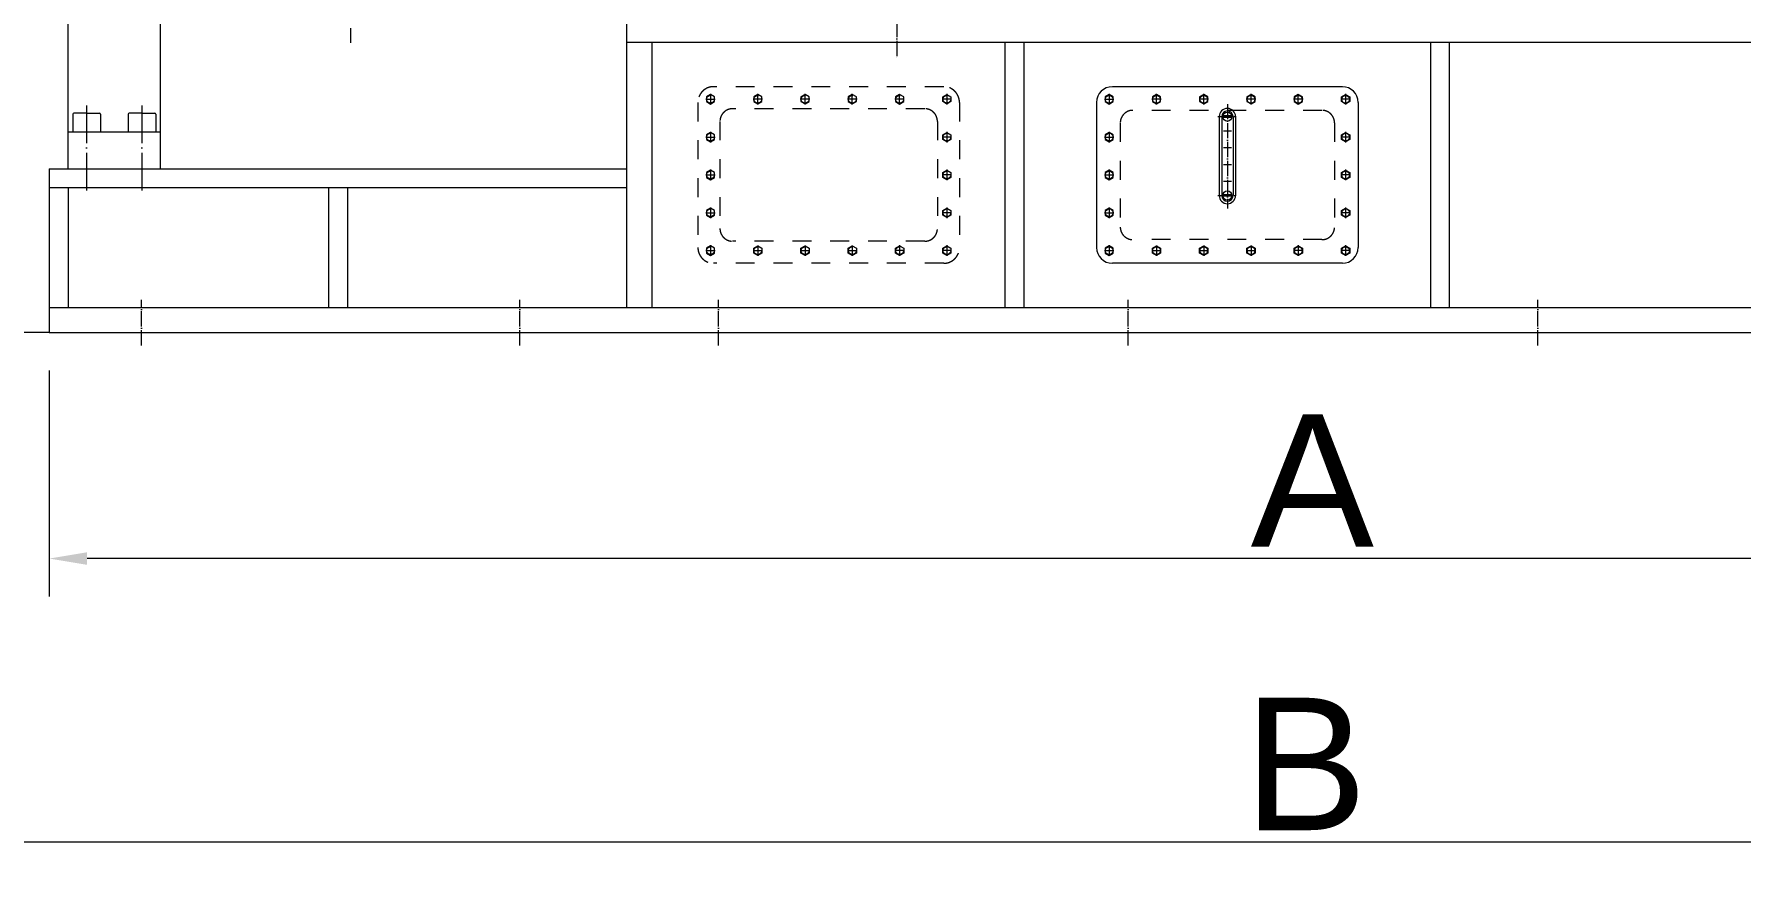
# Model space of a CAD drawing. Header units: millimetres. Extents: x -186 to 966092, y 1050 to 737262.
# Drawn here: x 760856 to 829629, y 308589 to 342651 of the extents above; entities that cross this region are included whole.
import ezdxf

# ---------------------------------------------------------------- set-up
doc = ezdxf.new("R2010")
doc.units = ezdxf.units.MM
doc.header["$LTSCALE"] = 25.4
for name, pattern in [('ACAD_ISO04W100', [30, 24, -3, 0, -3]), ('CENTER', [50.8, 31.75, -6.35, 6.35, -6.35]), ('EB_DASH', [6, 3, -3])]:
    doc.linetypes.add(name, pattern=pattern)
doc.layers.get('Defpoints').update_dxf_attribs({"lineweight": 5})
doc.layers.add('CAXA1', color=5, linetype='CENTER', lineweight=5)
doc.styles.add('Roman', font='arial.ttf')
doc.styles.get("Standard").update_dxf_attribs({"font": 'arial.ttf'})
doc.dimstyles.new('ISO-25', dxfattribs={"dimscale": 30, "dimtxt": 38.1, "dimasz": 38.1, "dimexe": 50.8, "dimexo": 50.8, "dimgap": 15.875, "dimtad": 1, "dimtih": 1, "dimtoh": 1, "dimdec": 1, "dimlfac": 0.03937, "dimdsep": 46, "dimtxsty": 'Standard', "dimcen": 63.5, "dimclrd": 7, "dimclre": 7, "dimclrt": 7, "dimadec": 0, "dimazin": 0, "dimtfac": 1, "dimtdec": 1, "dimtmove": 0, "dimatfit": 3, "dimfxl": 25.4, "dimlwd": 5, "dimlwe": 5, "dimarcsym": 0})

# ---------------------------------------------------------------- blocks, each defined once
blk = doc.blocks.new('*D245')
at = {"color": 7, "linetype": 'Continuous', "lineweight": 5, "transparency": 16777216}
for p, q in [((761466, 329105), (761466, 320006)), ((890628, 329105), (890628, 320006)), ((889104, 321530), (762990, 321530))]:
    blk.add_line(p, q, dxfattribs=at)
at = {"color": 7, "transparency": 16777216}
for points in [[(762990, 321784), (762990, 321276), (761466, 321530)], [(889104, 321784), (889104, 321276), (890628, 321530)]]:
    blk.add_solid(points, dxfattribs=at)
at = {"layer": 'Defpoints', "color": 0, "transparency": 16777216}
for p in [(761466, 330629), (890628, 330629), (761466, 321530)]:
    blk.add_point(p, dxfattribs=at)
at = {"color": 7, "lineweight": 5, "transparency": 16777216, "insert": (812360, 324673), "char_height": 5334, "attachment_point": 5, "style": 'Roman'}
blk.add_mtext('A', dxfattribs=at)
blk = doc.blocks.new('*D253')
at = {"color": 7, "linetype": 'Continuous', "lineweight": 5, "transparency": 16777216}
for p, q in [((683034, 338272), (683034, 308589)), ((896978, 329276), (896978, 308589)), ((895454, 310113), (684558, 310113))]:
    blk.add_line(p, q, dxfattribs=at)
at = {"color": 7, "transparency": 16777216}
for points in [[(684558, 310367), (684558, 309859), (683034, 310113)], [(895454, 310367), (895454, 309859), (896978, 310113)]]:
    blk.add_solid(points, dxfattribs=at)
at = {"layer": 'Defpoints', "color": 0, "transparency": 16777216}
for p in [(683034, 339796), (896978, 330800), (683034, 310113)]:
    blk.add_point(p, dxfattribs=at)
at = {"color": 7, "lineweight": 5, "transparency": 16777216, "insert": (812088, 313257), "char_height": 5334, "attachment_point": 5, "style": 'Roman'}
blk.add_mtext('B', dxfattribs=at)

msp = doc.modelspace()

# ---------------------------------------------------------------- linework, layer by layer
at = {"color": 7, "lineweight": 5}
for p, q in [((762227.52, 337232.7), (762227.52, 351676.81)), ((765946.08, 337232.7), (765946.08, 351676.81)), ((784743.4, 331644.7), (784743.4, 343328.7)), ((889611.83, 342312.7), (784743.4, 342312.7)), ((785759.4, 331644.7), (785759.4, 342312.7)), ((799985.33, 331644.7), (799985.33, 342312.7)), ((800747.33, 331644.7), (800747.33, 342312.7)), ((817129.61, 331644.7), (817129.61, 342312.7)), ((817891.61, 331644.7), (817891.61, 342312.7)), ((813573.97, 340534.7), (804302.97, 340534.7)), ((803667.97, 339899.7), (803667.97, 334057.7)), ((814208.97, 339899.7), (814208.97, 334057.7)), ((762413.45, 339426.65), (762413.45, 338720.12)), ((762971.24, 339463.83), (762450.64, 339463.83)), ((762971.24, 339463.83), (763491.83, 339463.83)), ((763529.02, 339426.65), (763529.02, 338720.12)), ((764644.59, 339426.65), (764644.59, 338720.12)), ((765202.37, 339463.83), (764681.77, 339463.83)), ((765202.37, 339463.83), (765722.97, 339463.83)), ((765760.16, 339426.65), (765760.16, 338720.12)), ((808608.27, 339328.08), (808608.27, 336153.08)), ((808707.98, 339328.08), (808707.98, 336153.08)), ((809119.95, 339358.24), (808756.98, 339358.24)), ((809119.95, 339297.91), (808756.98, 339297.91)), ((809168.96, 339328.08), (809168.96, 336153.08)), ((809268.67, 339328.08), (809268.67, 336153.08)), ((762227.52, 338720.12), (765946.08, 338720.12)), ((808776.53, 338756.58), (809100.41, 338756.58)), ((808776.53, 338079.24), (809100.41, 338079.24)), ((761465.52, 337232.7), (784743.4, 337232.7)), ((761465.52, 337232.7), (761465.52, 330628.7)), ((762227.52, 337232.7), (765946.08, 337232.7)), ((808776.53, 337401.91), (809100.41, 337401.91)), ((761465.52, 336470.7), (784743.4, 336470.7)), ((762227.52, 336470.7), (762227.52, 331644.7)), ((772723.46, 336470.7), (772723.46, 331644.7)), ((773485.46, 336470.7), (773485.46, 331644.7)), ((808776.53, 336724.58), (809100.41, 336724.58)), ((809119.95, 336183.24), (808756.98, 336183.24)), ((809119.95, 336122.91), (808756.98, 336122.91)), ((813573.97, 333422.7), (804302.97, 333422.7)), ((761465.52, 331644.7), (890627.83, 331644.7)), ((761465.52, 330628.7), (683552.59, 330628.7)), ((761465.52, 330628.7), (890627.83, 330628.7))]:
    msp.add_line(p, q, dxfattribs=at)
at = {"color": 7, "linetype": 'ACAD_ISO04W100', "lineweight": 5}
for p, q in [((795620.19, 344666.4), (795620.19, 341654.12)), ((803985.47, 340026.7), (804366.47, 340026.7)), ((804175.97, 340242.06), (804175.97, 339814.47)), ((806271.47, 340028.26), (805890.47, 340028.26)), ((806080.97, 339812.9), (806080.97, 340240.49)), ((808176.47, 340028.26), (807795.47, 340028.26)), ((807985.97, 339812.9), (807985.97, 340240.49)), ((808938.47, 339833.26), (808938.47, 335627.41)), ((810081.47, 340028.26), (809700.47, 340028.26)), ((809890.97, 339812.9), (809890.97, 340240.49)), ((811986.47, 340026.7), (811605.47, 340026.7)), ((811940.82, 340026.7), (811651.12, 340026.7)), ((811795.97, 339811.33), (811795.97, 340238.92)), ((811795.97, 339881.85), (811795.97, 340171.54)), ((813891.47, 340026.7), (813510.47, 340026.7)), ((813700.97, 340242.06), (813700.97, 339814.47)), ((808555.65, 339328.08), (809318.61, 339328.08)), ((803985.47, 338502.7), (804366.47, 338502.7)), ((804031.12, 338502.7), (804320.82, 338502.7)), ((804175.97, 338718.06), (804175.97, 338290.47)), ((804175.97, 338647.54), (804175.97, 338357.85)), ((813891.47, 338502.7), (813510.47, 338502.7)), ((813845.82, 338502.7), (813556.12, 338502.7)), ((813700.97, 338718.06), (813700.97, 338290.47)), ((813700.97, 338647.54), (813700.97, 338357.85)), ((804175.97, 337194.06), (804175.97, 336766.47)), ((804175.97, 337123.54), (804175.97, 336833.85)), ((813700.97, 337194.06), (813700.97, 336766.47)), ((813700.97, 337123.54), (813700.97, 336833.85)), ((803985.47, 336978.7), (804366.47, 336978.7)), ((804031.12, 336978.7), (804320.82, 336978.7)), ((813891.47, 336978.7), (813510.47, 336978.7)), ((813845.82, 336978.7), (813556.12, 336978.7)), ((804175.97, 335670.06), (804175.97, 335242.47)), ((808555.65, 336153.08), (809318.61, 336153.08)), ((813700.97, 335670.06), (813700.97, 335242.47)), ((803985.47, 335454.7), (804366.47, 335454.7)), ((804031.12, 335454.7), (804320.82, 335454.7)), ((804175.97, 335599.54), (804175.97, 335309.85)), ((813891.47, 335454.7), (813510.47, 335454.7)), ((813845.82, 335454.7), (813556.12, 335454.7)), ((813700.97, 335599.54), (813700.97, 335309.85)), ((803985.47, 333930.7), (804366.47, 333930.7)), ((804031.12, 333930.7), (804320.82, 333930.7)), ((804175.97, 334146.06), (804175.97, 333718.47)), ((804175.97, 334075.54), (804175.97, 333785.85)), ((806271.47, 333929.13), (805890.47, 333929.13)), ((806080.97, 334144.49), (806080.97, 333716.9)), ((808176.47, 333929.13), (807795.47, 333929.13)), ((807985.97, 334144.49), (807985.97, 333716.9)), ((810081.47, 333929.13), (809700.47, 333929.13)), ((809890.97, 334144.49), (809890.97, 333716.9)), ((811986.47, 333930.7), (811605.47, 333930.7)), ((811940.82, 333930.7), (811651.12, 333930.7)), ((811795.97, 334146.06), (811795.97, 333718.47)), ((811795.97, 334075.54), (811795.97, 333785.85)), ((813891.47, 333930.7), (813510.47, 333930.7)), ((813845.82, 333930.7), (813556.12, 333930.7)), ((813700.97, 334146.06), (813700.97, 333718.47)), ((813700.97, 334075.54), (813700.97, 333785.85)), ((765184.2, 330116.4), (765184.2, 331944.79)), ((780424.2, 330116.4), (780424.2, 331944.79)), ((788426.4, 330116.4), (788426.4, 331944.79)), ((804936.4, 330116.4), (804936.4, 331944.79)), ((821446.4, 330116.4), (821446.4, 331944.79))]:
    msp.add_line(p, q, dxfattribs=at)
at = {"color": 7, "linetype": 'EB_DASH', "lineweight": 5, "ltscale": 10}
for p, q in [((797507.87, 340534.7), (788236.87, 340534.7)), ((787601.87, 339899.7), (787601.87, 334057.7)), ((787919.37, 340026.7), (788300.37, 340026.7)), ((788109.87, 340242.06), (788109.87, 339814.47)), ((790205.37, 340028.26), (789824.37, 340028.26)), ((790014.87, 339812.9), (790014.87, 340240.49)), ((792110.37, 340028.26), (791729.37, 340028.26)), ((791919.87, 339812.9), (791919.87, 340240.49)), ((794015.37, 340028.26), (793634.37, 340028.26)), ((793824.87, 339812.9), (793824.87, 340240.49)), ((795920.37, 340026.7), (795539.37, 340026.7)), ((795874.71, 340026.7), (795585.02, 340026.7)), ((795729.87, 339811.33), (795729.87, 340238.92)), ((795729.87, 339881.85), (795729.87, 340171.54)), ((797825.37, 340026.7), (797444.37, 340026.7)), ((797634.87, 340242.06), (797634.87, 339814.47)), ((798142.87, 339899.7), (798142.87, 334057.7)), ((788490.87, 339137.7), (788490.87, 334819.7)), ((796745.87, 339645.7), (788998.87, 339645.7)), ((797253.87, 339137.7), (797253.87, 334819.7)), ((804620.47, 339074.2), (804620.47, 334883.2)), ((812748.47, 339582.2), (805128.47, 339582.2)), ((813256.47, 339074.2), (813256.47, 334883.2)), ((787919.37, 338502.7), (788300.37, 338502.7)), ((787965.02, 338502.7), (788254.71, 338502.7)), ((788109.87, 338718.06), (788109.87, 338290.47)), ((788109.87, 338647.54), (788109.87, 338357.85)), ((797825.37, 338502.7), (797444.37, 338502.7)), ((797779.71, 338502.7), (797490.02, 338502.7)), ((797634.87, 338718.06), (797634.87, 338290.47)), ((797634.87, 338647.54), (797634.87, 338357.85)), ((788109.87, 337194.06), (788109.87, 336766.47)), ((788109.87, 337123.54), (788109.87, 336833.85)), ((797634.87, 337194.06), (797634.87, 336766.47)), ((797634.87, 337123.54), (797634.87, 336833.85)), ((787919.37, 336978.7), (788300.37, 336978.7)), ((787965.02, 336978.7), (788254.71, 336978.7)), ((797825.37, 336978.7), (797444.37, 336978.7)), ((797779.71, 336978.7), (797490.02, 336978.7)), ((788109.87, 335670.06), (788109.87, 335242.47)), ((797634.87, 335670.06), (797634.87, 335242.47)), ((787919.37, 335454.7), (788300.37, 335454.7)), ((787965.02, 335454.7), (788254.71, 335454.7)), ((788109.87, 335599.54), (788109.87, 335309.85)), ((797825.37, 335454.7), (797444.37, 335454.7)), ((797779.71, 335454.7), (797490.02, 335454.7)), ((797634.87, 335599.54), (797634.87, 335309.85)), ((796745.87, 334311.7), (788998.87, 334311.7)), ((812748.47, 334375.2), (805128.47, 334375.2)), ((787919.37, 333930.7), (788300.37, 333930.7)), ((787965.02, 333930.7), (788254.71, 333930.7)), ((788109.87, 334146.06), (788109.87, 333718.47)), ((788109.87, 334075.54), (788109.87, 333785.85)), ((790205.37, 333929.13), (789824.37, 333929.13)), ((790014.87, 334144.49), (790014.87, 333716.9)), ((792110.37, 333929.13), (791729.37, 333929.13)), ((791919.87, 334144.49), (791919.87, 333716.9)), ((794015.37, 333929.13), (793634.37, 333929.13)), ((793824.87, 334144.49), (793824.87, 333716.9)), ((795920.37, 333930.7), (795539.37, 333930.7)), ((795874.71, 333930.7), (795585.02, 333930.7)), ((795729.87, 334146.06), (795729.87, 333718.47)), ((795729.87, 334075.54), (795729.87, 333785.85)), ((797825.37, 333930.7), (797444.37, 333930.7)), ((797779.71, 333930.7), (797490.02, 333930.7)), ((797634.87, 334146.06), (797634.87, 333718.47)), ((797634.87, 334075.54), (797634.87, 333785.85)), ((797507.87, 333422.7), (788236.87, 333422.7))]:
    msp.add_line(p, q, dxfattribs=at)
at = {"color": 7, "linetype": 'ACAD_ISO04W100', "lineweight": 5, "ltscale": 2.5}
for p, q in [((762971.24, 339781.43), (762971.24, 336209.57)), ((765202.37, 339781.43), (765202.37, 336251.79))]:
    msp.add_line(p, q, dxfattribs=at)
at = {"color": 7, "linetype": 'EB_DASH', "lineweight": 5, "ltscale": 10}
for points in [[(788109.87, 339836.2), (788274.84, 339931.45), (788274.84, 340121.95), (788109.87, 340217.2), (787944.89, 340121.95), (787944.89, 339931.45)], [(790014.87, 340218.76), (789849.89, 340123.51), (789849.89, 339933.01), (790014.87, 339837.76), (790179.84, 339933.01), (790179.84, 340123.51)], [(791919.87, 340218.76), (791754.89, 340123.51), (791754.89, 339933.01), (791919.87, 339837.76), (792084.84, 339933.01), (792084.84, 340123.51)], [(793824.87, 340218.76), (793659.89, 340123.51), (793659.89, 339933.01), (793824.87, 339837.76), (793989.84, 339933.01), (793989.84, 340123.51)], [(795729.87, 340217.2), (795564.89, 340121.95), (795564.89, 339931.45), (795729.87, 339836.2), (795894.84, 339931.45), (795894.84, 340121.95)], [(797634.87, 339836.2), (797469.89, 339931.45), (797469.89, 340121.95), (797634.87, 340217.2), (797799.84, 340121.95), (797799.84, 339931.45)], [(788109.87, 338312.2), (788274.84, 338407.45), (788274.84, 338597.95), (788109.87, 338693.2), (787944.89, 338597.95), (787944.89, 338407.45)], [(797634.87, 338312.2), (797469.89, 338407.45), (797469.89, 338597.95), (797634.87, 338693.2), (797799.84, 338597.95), (797799.84, 338407.45)], [(788109.87, 336788.2), (788274.84, 336883.45), (788274.84, 337073.95), (788109.87, 337169.2), (787944.89, 337073.95), (787944.89, 336883.45)], [(797634.87, 336788.2), (797469.89, 336883.45), (797469.89, 337073.95), (797634.87, 337169.2), (797799.84, 337073.95), (797799.84, 336883.45)], [(788109.87, 335264.2), (788274.84, 335359.45), (788274.84, 335549.95), (788109.87, 335645.2), (787944.89, 335549.95), (787944.89, 335359.45)], [(797634.87, 335264.2), (797469.89, 335359.45), (797469.89, 335549.95), (797634.87, 335645.2), (797799.84, 335549.95), (797799.84, 335359.45)], [(788109.87, 333740.2), (788274.84, 333835.45), (788274.84, 334025.95), (788109.87, 334121.2), (787944.89, 334025.95), (787944.89, 333835.45)], [(790014.87, 333738.63), (789849.89, 333833.88), (789849.89, 334024.38), (790014.87, 334119.63), (790179.84, 334024.38), (790179.84, 333833.88)], [(791919.87, 333738.63), (791754.89, 333833.88), (791754.89, 334024.38), (791919.87, 334119.63), (792084.84, 334024.38), (792084.84, 333833.88)], [(793824.87, 333738.63), (793659.89, 333833.88), (793659.89, 334024.38), (793824.87, 334119.63), (793989.84, 334024.38), (793989.84, 333833.88)], [(795729.87, 333740.2), (795564.89, 333835.45), (795564.89, 334025.95), (795729.87, 334121.2), (795894.84, 334025.95), (795894.84, 333835.45)], [(797634.87, 333740.2), (797469.89, 333835.45), (797469.89, 334025.95), (797634.87, 334121.2), (797799.84, 334025.95), (797799.84, 333835.45)]]:
    msp.add_lwpolyline(points, close=True, dxfattribs=at)
at = {"color": 7, "lineweight": 5}
for points in [[(804175.97, 339836.2), (804340.95, 339931.45), (804340.95, 340121.95), (804175.97, 340217.2), (804010.99, 340121.95), (804010.99, 339931.45)], [(806080.97, 340218.76), (805915.99, 340123.51), (805915.99, 339933.01), (806080.97, 339837.76), (806245.95, 339933.01), (806245.95, 340123.51)], [(807985.97, 340218.76), (807820.99, 340123.51), (807820.99, 339933.01), (807985.97, 339837.76), (808150.95, 339933.01), (808150.95, 340123.51)], [(809890.97, 340218.76), (809725.99, 340123.51), (809725.99, 339933.01), (809890.97, 339837.76), (810055.95, 339933.01), (810055.95, 340123.51)], [(811795.97, 340217.2), (811630.99, 340121.95), (811630.99, 339931.45), (811795.97, 339836.2), (811960.95, 339931.45), (811960.95, 340121.95)], [(813700.97, 339836.2), (813535.99, 339931.45), (813535.99, 340121.95), (813700.97, 340217.2), (813865.95, 340121.95), (813865.95, 339931.45)], [(804175.97, 338312.2), (804340.95, 338407.45), (804340.95, 338597.95), (804175.97, 338693.2), (804010.99, 338597.95), (804010.99, 338407.45)], [(813700.97, 338312.2), (813535.99, 338407.45), (813535.99, 338597.95), (813700.97, 338693.2), (813865.95, 338597.95), (813865.95, 338407.45)], [(804175.97, 336788.2), (804340.95, 336883.45), (804340.95, 337073.95), (804175.97, 337169.2), (804010.99, 337073.95), (804010.99, 336883.45)], [(813700.97, 336788.2), (813535.99, 336883.45), (813535.99, 337073.95), (813700.97, 337169.2), (813865.95, 337073.95), (813865.95, 336883.45)], [(804175.97, 335264.2), (804340.95, 335359.45), (804340.95, 335549.95), (804175.97, 335645.2), (804010.99, 335549.95), (804010.99, 335359.45)], [(813700.97, 335264.2), (813535.99, 335359.45), (813535.99, 335549.95), (813700.97, 335645.2), (813865.95, 335549.95), (813865.95, 335359.45)], [(804175.97, 333740.2), (804340.95, 333835.45), (804340.95, 334025.95), (804175.97, 334121.2), (804010.99, 334025.95), (804010.99, 333835.45)], [(806080.97, 333738.63), (805915.99, 333833.88), (805915.99, 334024.38), (806080.97, 334119.63), (806245.95, 334024.38), (806245.95, 333833.88)], [(807985.97, 333738.63), (807820.99, 333833.88), (807820.99, 334024.38), (807985.97, 334119.63), (808150.95, 334024.38), (808150.95, 333833.88)], [(809890.97, 333738.63), (809725.99, 333833.88), (809725.99, 334024.38), (809890.97, 334119.63), (810055.95, 334024.38), (810055.95, 333833.88)], [(811795.97, 333740.2), (811630.99, 333835.45), (811630.99, 334025.95), (811795.97, 334121.2), (811960.95, 334025.95), (811960.95, 333835.45)], [(813700.97, 333740.2), (813535.99, 333835.45), (813535.99, 334025.95), (813700.97, 334121.2), (813865.95, 334025.95), (813865.95, 333835.45)]]:
    msp.add_lwpolyline(points, close=True, dxfattribs=at)
at = {"color": 7, "linetype": 'EB_DASH', "lineweight": 5, "ltscale": 10}
for centre in [(788109.87, 340028.26), (790014.87, 340026.7), (791919.87, 340026.7), (793824.87, 340026.7), (795729.87, 340025.13), (797634.87, 340028.26), (788109.87, 338504.26), (797634.87, 338504.26), (788109.87, 336980.26), (797634.87, 336980.26), (788109.87, 335456.26), (797634.87, 335456.26), (788109.87, 333932.26), (790014.87, 333930.7), (791919.87, 333930.7), (793824.87, 333930.7), (795729.87, 333932.26), (797634.87, 333932.26)]:
    msp.add_circle(centre, 156.32, dxfattribs=at)
at = {"color": 7, "lineweight": 5}
for centre, radius in [((804175.97, 340028.26), 156.32), ((806080.97, 340026.7), 156.32), ((807985.97, 340026.7), 156.32), ((809890.97, 340026.7), 156.32), ((811795.97, 340025.13), 156.32), ((813700.97, 340028.26), 156.32), ((808938.47, 339328.08), 183.98), ((804175.97, 338504.26), 156.32), ((813700.97, 338504.26), 156.32), ((804175.97, 336980.26), 156.32), ((813700.97, 336980.26), 156.32), ((808938.47, 336153.08), 183.98), ((804175.97, 335456.26), 156.32), ((813700.97, 335456.26), 156.32), ((804175.97, 333932.26), 156.32), ((806080.97, 333930.7), 156.32), ((807985.97, 333930.7), 156.32), ((809890.97, 333930.7), 156.32), ((811795.97, 333932.26), 156.32), ((813700.97, 333932.26), 156.32)]:
    msp.add_circle(centre, radius, dxfattribs=at)
at = {"color": 7, "linetype": 'EB_DASH', "lineweight": 5, "ltscale": 10}
for centre, radius, start, end in [((788236.87, 339899.7), 635, 90, 180), ((797507.87, 339899.7), 635, 0, 90), ((788998.87, 339137.7), 508, 90, 180), ((796745.87, 339137.7), 508, 0, 90), ((805128.47, 339074.2), 508, 90, 180), ((812748.47, 339074.2), 508, 0, 90), ((788998.87, 334819.7), 508, 180, 270), ((796745.87, 334819.7), 508, 270, 0), ((805128.47, 334883.2), 508, 180, 270), ((812748.47, 334883.2), 508, 270, 0), ((788236.87, 334057.7), 635, 180, 270), ((797507.87, 334057.7), 635, 270, 0)]:
    msp.add_arc(centre, radius, start, end, dxfattribs=at)
at = {"color": 7, "lineweight": 5}
for centre, radius, start, end in [((804302.97, 339899.7), 635, 90, 180), ((813573.97, 339899.7), 635, 0, 90), ((762450.64, 339426.65), 37.19, 90, 180), ((763491.83, 339426.65), 37.19, 0, 90), ((764681.77, 339426.65), 37.19, 90, 180), ((765722.97, 339426.65), 37.19, 0, 90), ((808938.47, 339328.08), 330.2, 0, 180), ((808938.47, 339328.08), 230.49, 0, 180), ((808938.47, 336153.08), 330.2, 180, 0), ((808938.47, 336153.08), 230.49, 180, 0), ((804302.97, 334057.7), 635, 180, 270), ((813573.97, 334057.7), 635, 270, 0)]:
    msp.add_arc(centre, radius, start, end, dxfattribs=at)
at = {"layer": 'CAXA1', "linetype": 'CENTER', "lineweight": 5, "ltscale": 3}
msp.add_line((773606.32, 513220.37), (773606.32, 342302.47), dxfattribs=at)

# ---------------------------------------------------------------- dimensions: what is measured, and where the dimension line sits
at = {"color": 7, "lineweight": 5}
for base, p1, p2, text, picture, middle in [((683033.98, 310113.32), (896977.83, 330799.7), (683033.98, 339796.06), 'B', '*D253', (812087.96, 310113.32)), ((761465.52, 321529.55), (890627.83, 330628.7), (761465.52, 330628.7), 'A', '*D245', (812360.3, 321529.55))]:
    dim = msp.add_linear_dim(base=base, p1=p1, p2=p2, angle=180, text=text, dimstyle='ISO-25', override={"dimscale": 30, "dimtxt": 177.8, "dimasz": 50.8, "dimpost": '\\X', "dimtxsty": 'Roman'}, dxfattribs=at)
    dim.commit()
    dim.dimension.update_dxf_attribs({"geometry": picture, "text_midpoint": middle, "dimtype": 160})

doc.saveas('drawing.dxf')
